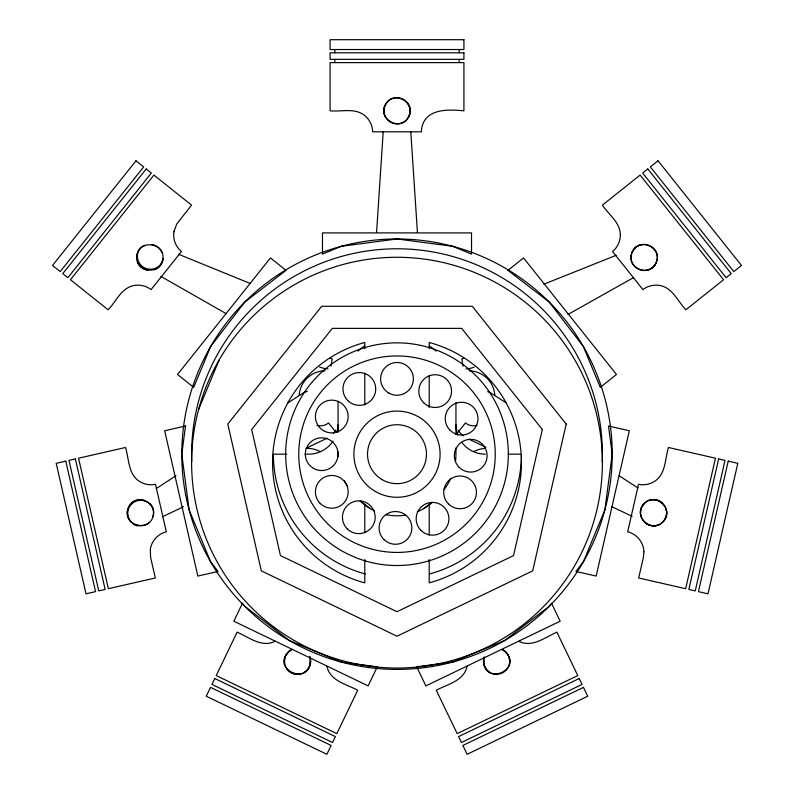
<?xml version="1.0" encoding="UTF-8"?>
<svg xmlns="http://www.w3.org/2000/svg" width="794" height="794" viewBox="0 0 794 794"><rect width="100%" height="100%" fill="white"/><g stroke="black" fill="none" stroke-linecap="round" stroke-linejoin="round"><path stroke-width="1.19" d="M136.896 255.509C133.759 272.044 160.914 276.143 162.8 259.41C165.936 242.865 138.771 238.776 136.896 255.509A13.101 13.101 0 0 1 145.054 245.267M309.789 656.866C314.553 689.768 264.898 668.29 292.083 649.343M376.564 232.523L383.234 131.486M127.913 508.885C122.345 524.774 148.597 532.863 152.944 516.606C158.512 500.716 132.261 492.617 127.913 508.885A13.101 13.101 0 0 0 130.821 521.648M501.917 649.343C529.102 668.29 479.447 689.768 484.211 656.866M330.999 366.203L332.17 358.888A13.101 13.101 0 0 1 330.016 358.114M631.964 252.671C625.225 268.104 650.792 278.138 656.35 262.248C663.089 246.815 637.513 236.781 631.964 252.671A12.893 12.644 -38.6 0 1 642.207 244.502M467.021 666.325C464.212 680.835 447.221 684.368 436.283 690.234L457.185 733.646L577.784 675.575L556.882 632.153C545.468 637.056 532.109 648.132 519.018 641.284M198.609 409.506L219.124 359.97M385.656 104.262C376.693 118.514 400.484 132.251 408.344 117.353C417.307 103.101 393.516 89.375 385.656 104.262A12.893 12.644 -90 0 0 385.656 117.353M643.974 503.833C632.064 515.733 652.202 534.422 663.179 521.648C675.089 509.748 654.951 491.069 643.974 503.833A13.101 13.101 0 0 0 641.056 516.606M457.245 433.256L465.522 422.884L467.071 424.065A13.101 13.101 0 0 0 477.005 425.376M507.962 270.367L523.544 257.941L616.472 374.48L600.284 387.393L583.382 346.571L549.18 301.998L508.031 270.426M423.569 508.686L431.896 502.304M156.259 488.548L175.931 475.755M287.726 403.044L303.248 392.951A25.676 25.676 0 0 1 307.278 391.392M567.918 314.484L633.592 277.592M162.244 516.864L183.414 506.761M306.027 448.292L327.197 438.189M274.982 641.284C261.891 648.132 248.532 637.056 237.118 632.153L216.216 675.575L336.815 733.646L357.717 690.234C346.779 684.368 329.788 680.835 326.979 666.325M543.88 284.192L616.124 255.331M286.743 454.178L273.384 454.178A124.023 124.023 0 0 0 365.309 573.973M304.946 454.178L308.588 454.178A29.467 29.467 0 0 0 333.093 441.087M508.329 454.178A111.329 111.329 0 0 0 341.331 357.766A111.329 111.329 0 0 0 341.331 550.599A111.329 111.329 0 0 0 508.329 454.178L520.229 454.178M178.501 254.249L250.547 283.607M469.125 439.271L485.868 447.191M612.035 506.8L632.123 516.299M160.884 276.391L226.3 313.729M506.235 402.925L490.672 392.881A25.676 25.676 0 0 0 487.685 391.67M619.33 475.914L638.009 487.963M360.317 500.925L370.431 508.686M336.001 432.313L328.478 422.884L326.93 424.065A13.101 13.101 0 0 1 316.995 425.376M463.001 366.203L461.83 358.888A13.101 13.101 0 0 0 463.984 358.114M410.766 131.486L417.436 232.523M459.22 49.526L459.22 52.801M459.22 59.352L459.22 62.617M455.945 402.608L455.945 434.536M455.945 448.044L455.945 454.178A58.945 58.945 0 0 1 455.508 461.284M429.207 348.596L429.207 342.472A124.43 124.43 0 0 1 429.207 582.856L429.207 559.552M429.207 375.582L429.207 407.471M429.207 504.359L429.207 535.027M364.793 348.596L364.793 342.472A124.43 124.43 0 0 0 364.793 582.856L364.793 559.552M364.793 373.13L364.793 405.019M364.793 504.359L364.793 532.566M338.055 401.377L338.055 432.075M338.055 451.726L338.055 454.178A58.945 58.945 0 0 0 338.105 456.54M334.78 49.526L334.78 52.801M334.78 59.352L334.78 62.617M408.344 104.262A12.893 12.644 -90 0 1 408.344 117.353M151.793 244.502A12.893 12.644 38.6 0 1 162.036 252.671M162.8 259.41A13.101 13.101 0 0 1 154.632 269.652M147.892 270.417A12.893 12.644 38.6 0 1 137.65 262.248M327.972 368.902A25.676 25.676 0 0 1 319.605 366.977M163.316 258.675A13.101 13.101 0 0 1 144.726 267.965A13.101 13.101 0 0 1 140.568 247.609M131.516 503.138A12.893 12.644 -12.9 0 1 144.29 500.22M150.026 503.833A13.101 13.101 0 0 1 152.944 516.606M149.341 522.343A12.893 12.644 -12.9 0 1 136.568 525.261M335.931 430.13A25.676 25.676 0 0 1 333.272 433.524M137.263 525.965A13.101 13.101 0 0 1 132.27 523.286M131.437 522.502A13.101 13.101 0 0 1 134.414 501.937A13.101 13.101 0 0 1 153.51 510.135M284.361 662.176A12.893 12.644 -64.3 0 1 290.038 650.375M298.405 674.255A13.101 13.101 0 0 1 286.604 668.578M310.484 660.211A12.893 12.644 -64.3 0 1 304.797 672.022M309.819 656.459A13.101 13.101 0 0 1 302.792 673.302A13.101 13.101 0 0 1 285.751 666.771A13.101 13.101 0 0 1 291.785 649.542M503.962 650.375A12.893 12.644 64.3 0 1 509.639 662.176M502.413 649.472A13.101 13.101 0 0 1 508.765 665.987A13.101 13.101 0 0 1 492.866 673.759A13.101 13.101 0 0 1 483.745 658.593M489.203 672.022A12.893 12.644 64.3 0 1 483.516 660.211M649.71 500.22A12.893 12.644 12.9 0 1 662.484 503.138M666.087 508.885A13.101 13.101 0 0 1 663.179 521.648M657.432 525.261A12.893 12.644 12.9 0 1 644.659 522.343M463.16 435.787A25.676 25.676 0 0 1 458.138 430.189M656.35 262.248A12.893 12.644 -38.6 0 1 646.108 270.417M474.256 367.086A25.676 25.676 0 0 1 465.88 368.952M469.006 370.818A26.192 26.192 0 0 1 494.811 395.055M474.147 451.419A26.192 26.192 0 0 1 485.084 448.421M299.189 395.055A26.192 26.192 0 0 1 324.994 370.818M306.633 448.402A26.192 26.192 0 0 1 319.853 451.419M191.741 461.463A205.388 205.388 0 0 1 397 248.79A205.388 205.388 0 0 1 602.259 461.463M432.055 502.612A53.148 53.148 0 0 1 417.336 511.763M405.089 515.187A53.148 53.148 0 0 1 385.487 514.542M374.53 510.82A53.148 53.148 0 0 1 360.238 501.044M357.905 351.137A58.945 58.945 0 0 1 364.515 346.055M429.485 346.055A58.945 58.945 0 0 1 436.095 351.137M450.744 478.375A58.945 58.945 0 0 1 444.124 489.59M347.177 485.67A58.945 58.945 0 0 1 344.278 480.529M521.43 455.369A124.023 124.023 0 0 1 429.504 573.973M485.412 454.178A29.467 29.467 0 0 1 462.029 442.655M457.83 435.092A29.467 29.467 0 0 1 455.945 424.711M338.055 424.711A29.467 29.467 0 0 1 337.053 432.333M643.934 551.751L643.418 557.239L638.684 577.992L685.659 588.711L715.444 458.217L668.469 447.488C664.925 458.783 665.928 474.365 654.425 481.452C649.74 484.419 643.934 485.462 638.515 484.32L627.677 531.811C636.738 533.905 643.706 542.451 643.934 551.751M620.332 234.528C620.491 240.999 617.543 247.41 612.541 251.509L642.922 289.602C648.033 285.642 654.941 284.192 661.213 285.78C673.123 288.768 678.056 301.76 685.887 309.789L723.562 279.736L640.103 175.087L602.428 205.13C608.502 214.549 620.074 222.251 620.332 234.528M421.574 129.065L421.356 131.814L372.644 131.814C372.555 125.343 369.369 119.05 364.218 115.14C354.461 107.686 341.222 111.934 330.076 110.813L330.076 62.617L463.924 62.617L463.924 110.813C447.895 109.274 424.73 108.321 421.574 129.065M173.916 231.779C172.755 239.093 175.712 246.835 181.459 251.509L151.078 289.602C145.967 285.642 139.059 284.192 132.787 285.78C120.877 288.768 115.944 301.76 108.113 309.789L70.438 279.736L153.897 175.087L191.572 205.13L176.725 224.037L173.916 231.779M150.344 549.011L150.582 557.239L155.316 577.992L108.341 588.711L78.556 458.217L125.531 447.488C129.075 458.783 128.072 474.365 139.575 481.452C144.26 484.419 150.066 485.462 155.485 484.32L166.323 531.811C158.195 533.727 151.654 540.764 150.344 549.011M185.498 426.011L181.786 454.178L189.121 509.887L210.618 561.785L218.052 571.472L197.845 576.077L164.676 430.765L185.498 426.011M612.214 454.178L604.879 509.887L583.382 561.785L575.948 571.472L596.155 576.077L629.324 430.765L608.502 426.011L612.214 454.178M542.322 429.494L513.539 555.592L397 611.717L280.461 555.592L251.678 429.494L332.329 328.369L461.671 328.369L542.322 429.494M566.201 424.046L532.685 570.866L397 636.212L261.315 570.866L227.799 424.046L321.699 306.295L472.301 306.295L566.201 424.046M718.639 458.942L688.855 589.446L695.236 590.895L725.021 460.401L718.639 458.942M728.217 461.125L698.432 591.629L708 593.813L737.795 463.319L728.217 461.125M210.618 346.571L193.716 387.393L177.528 374.48L270.456 257.941L286.038 270.367L244.82 301.998L210.618 346.571M242.468 603.301L233.843 621.216L368.138 685.887L377.329 666.801L341.301 662.057L289.393 640.559L244.82 606.358L242.468 603.301M210.529 687.376L206.271 696.219L326.87 754.3L331.128 745.447L210.529 687.376M214.797 678.523L211.948 684.418L332.547 742.499L335.396 736.594L214.797 678.523M551.532 603.301L549.18 606.358L504.607 640.559L452.699 662.057L416.671 666.801L425.862 685.887L560.157 621.216L551.532 603.301M135.982 160.795L52.523 265.454L60.205 271.578L143.654 166.919L135.982 160.795M146.215 168.963L62.766 273.612L67.887 277.702L151.336 173.042L146.215 168.963M647.785 168.963L642.664 173.042L726.113 277.702L731.234 273.612L647.785 168.963M658.018 160.795L650.346 166.919L733.795 271.578L741.477 265.454L658.018 160.795M579.203 678.523L458.604 736.594L461.453 742.499L582.052 684.418L579.203 678.523M583.471 687.376L462.872 745.447L467.13 754.3L587.729 696.219L583.471 687.376M341.301 246.299L322.473 254.1L322.473 232.9L471.527 232.9L471.527 254.1L452.699 246.299L397 238.964L341.301 246.299A215.214 215.214 0 0 0 244.82 606.358A215.214 215.214 0 0 0 604.879 509.887A215.214 215.214 0 0 0 341.301 246.299M65.783 461.125L56.205 463.319L86 593.813L95.568 591.629L65.783 461.125M75.361 458.942L68.979 460.401L98.764 590.895L105.145 589.446L75.361 458.942M463.924 39.7L330.076 39.7L330.076 49.526L463.924 49.526L463.924 39.7M463.924 52.801L330.076 52.801L330.076 59.352L463.924 59.352L463.924 52.801M390.45 122.147A13.101 13.101 0 0 0 410.101 110.813A13.101 13.101 0 0 0 390.45 99.468A13.101 13.101 0 0 0 390.45 122.147M644.43 522.134A13.101 13.101 0 0 0 666.245 515.911A13.101 13.101 0 0 0 649.949 500.131A13.101 13.101 0 0 0 644.43 522.134M636.748 268.263A13.101 13.101 0 0 0 657.214 258.477A13.101 13.101 0 0 0 638.505 245.644A13.101 13.101 0 0 0 636.748 268.263M327.535 523.643A98.238 98.238 0 0 0 491.893 479.606A98.238 98.238 0 0 0 371.572 359.295A98.238 98.238 0 0 0 327.535 523.643M320.2 503.416A16.376 16.376 0 0 0 347.593 496.071A16.376 16.376 0 0 0 327.535 476.023A16.376 16.376 0 0 0 320.2 503.416M383.949 539.523A16.376 16.376 0 0 0 411.312 532.069A16.376 16.376 0 0 0 391.174 512.1A16.376 16.376 0 0 0 383.949 539.523M421.009 530.412A16.376 16.376 0 0 0 448.372 522.958A16.376 16.376 0 0 0 428.234 502.989A16.376 16.376 0 0 0 421.009 530.412M448.55 503.992A16.376 16.376 0 0 0 475.914 496.528A16.376 16.376 0 0 0 455.776 476.569A16.376 16.376 0 0 0 448.55 503.992M375.453 491.506A43.094 43.094 0 0 0 440.094 454.178A43.094 43.094 0 0 0 375.453 416.86A43.094 43.094 0 0 0 375.453 491.506M382.261 479.705A29.467 29.467 0 0 0 426.467 454.178A29.467 29.467 0 0 0 382.261 428.661A29.467 29.467 0 0 0 382.261 479.705M323.595 430.705A16.376 16.376 0 0 0 348.149 416.522A16.376 16.376 0 0 0 323.595 402.34A16.376 16.376 0 0 0 323.595 430.705M347.762 400.533A16.376 16.376 0 0 0 375.155 393.199A16.376 16.376 0 0 0 355.107 373.14A16.376 16.376 0 0 0 347.762 400.533M388.812 393.05A16.376 16.376 0 0 0 413.376 378.867A16.376 16.376 0 0 0 388.812 364.684A16.376 16.376 0 0 0 388.812 393.05M423.649 402.727A16.376 16.376 0 0 0 451.012 395.273A16.376 16.376 0 0 0 430.874 375.304A16.376 16.376 0 0 0 423.649 402.727M450.079 430.269A16.376 16.376 0 0 0 477.442 422.815A16.376 16.376 0 0 0 457.304 402.846A16.376 16.376 0 0 0 450.079 430.269M459.19 467.329A16.376 16.376 0 0 0 486.553 459.875A16.376 16.376 0 0 0 466.415 439.906A16.376 16.376 0 0 0 459.19 467.329M313.501 468.361A16.376 16.376 0 0 0 338.055 454.178A16.376 16.376 0 0 0 313.501 440.005A16.376 16.376 0 0 0 313.501 468.361M347.296 528.883A16.376 16.376 0 0 0 374.649 521.43A16.376 16.376 0 0 0 354.511 501.461A16.376 16.376 0 0 0 347.296 528.883M294.306 640.53A205.388 205.388 0 0 0 602.388 462.664A205.388 205.388 0 0 0 294.306 284.788A205.388 205.388 0 0 0 294.306 640.53"/></g></svg>
